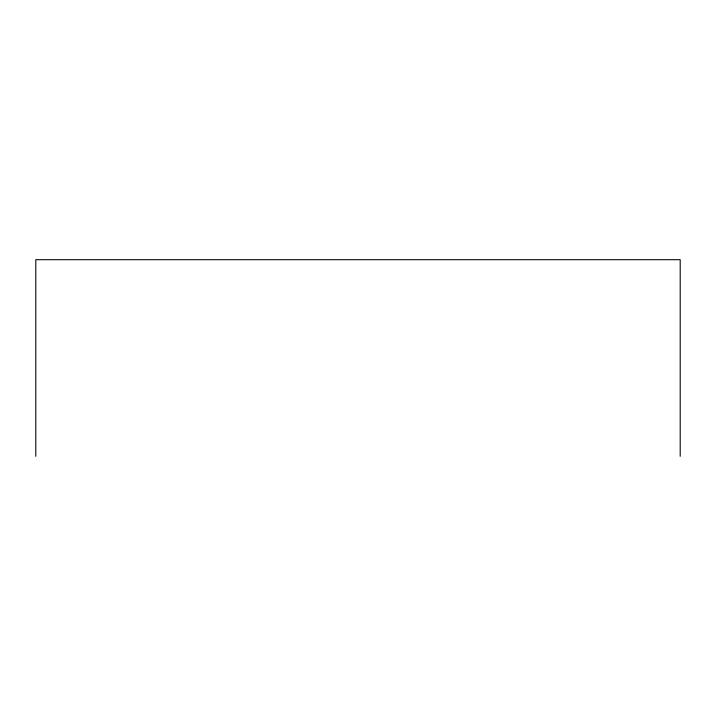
<?xml version="1.0" encoding="UTF-8"?>
<svg xmlns="http://www.w3.org/2000/svg" width="716" height="716" viewBox="0 0 716 716"><rect width="100%" height="100%" fill="white"/><g stroke="black" fill="none" stroke-linecap="round" stroke-linejoin="round"><path stroke-width="1.07" d="M680.2 456.307L680.2 259.693L35.8 259.693L35.8 456.307"/></g></svg>
